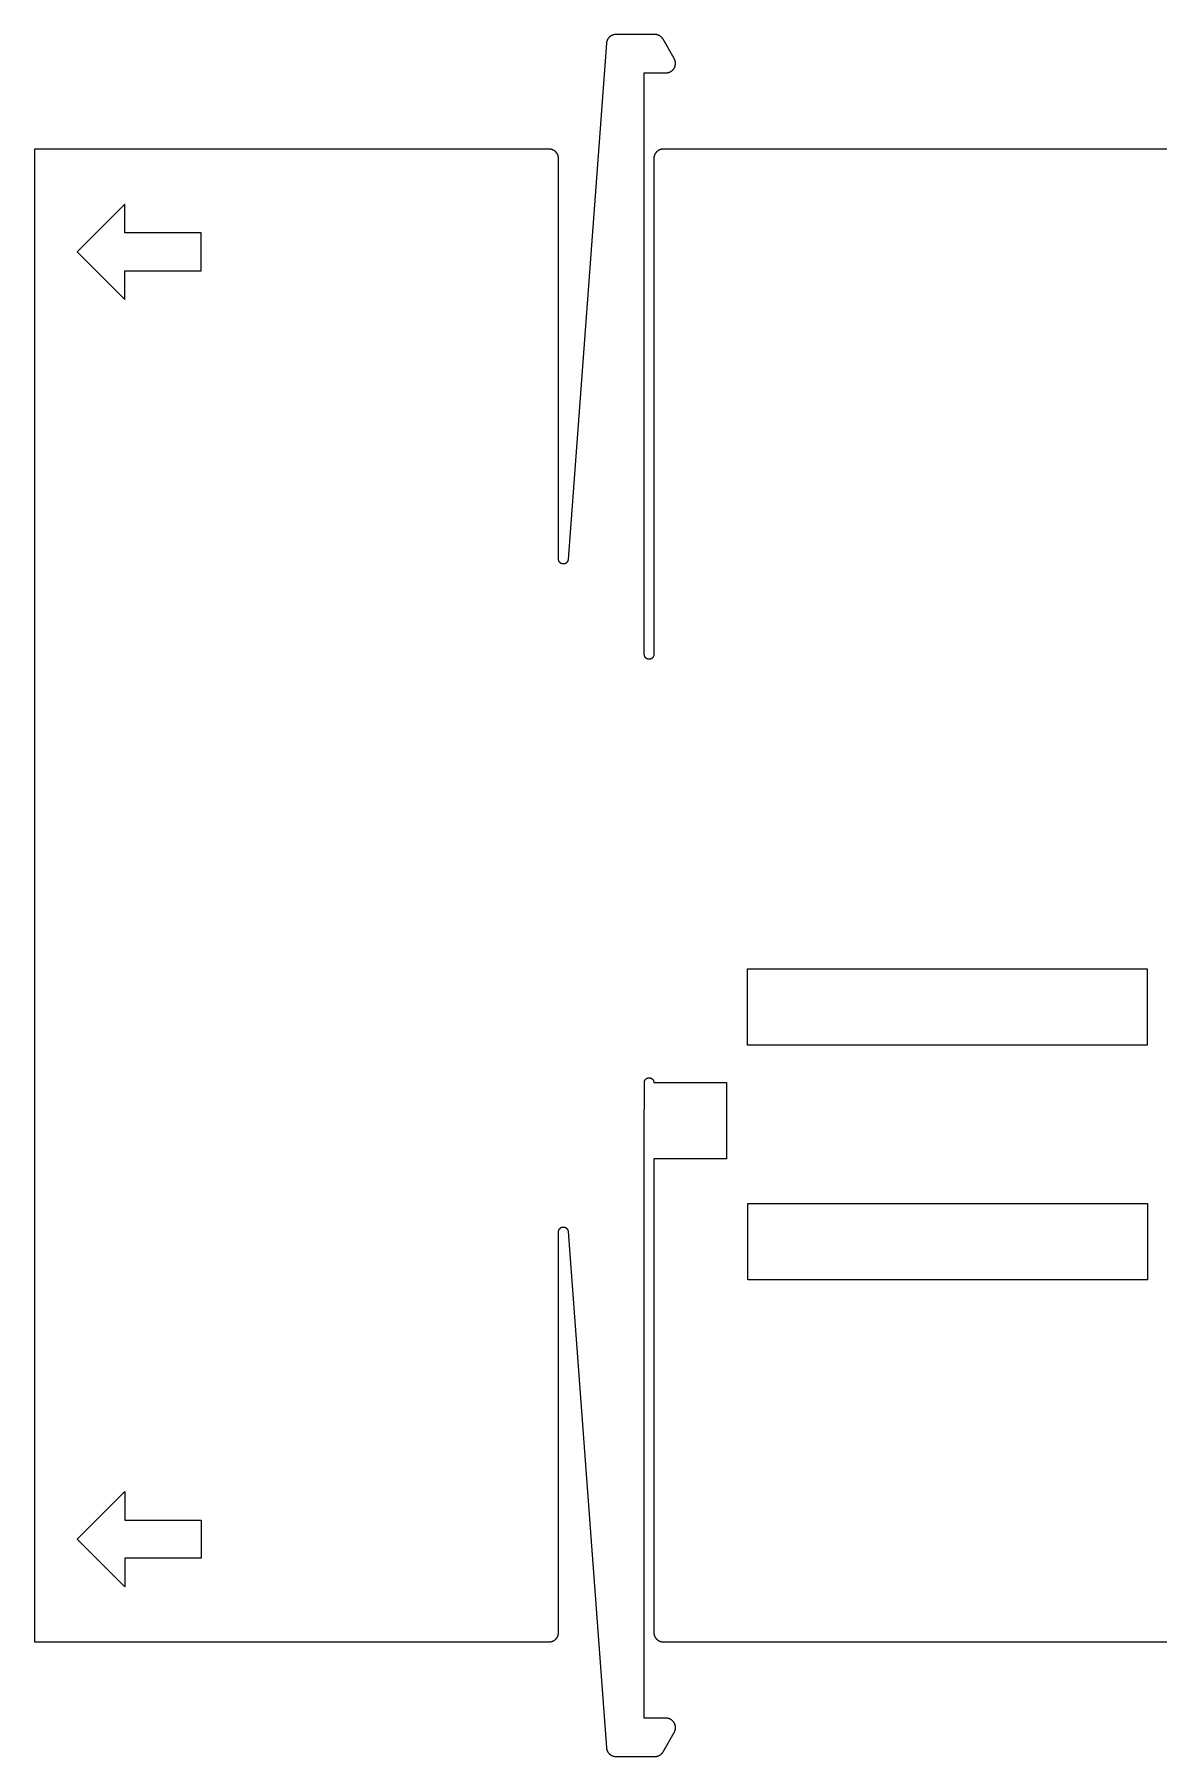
# Model space of a CAD drawing. Header units: millimetres. Extents: x 3578 to 3719, y 1283 to 1373.
# Drawn here: x 3578.5 to 3637.5, y 1283 to 1373.3 of the extents above; entities that cross this region are included whole.
import ezdxf

# ---------------------------------------------------------------- set-up
doc = ezdxf.new("R2010")
doc.units = ezdxf.units.MM
doc.header["$MEASUREMENT"] = 0
for name, color, linetype, true_color in [('Laser$LaserCut1', 1, 'Continuous', 0xff0000), ('Laser$LaserCut2', 3, 'Continuous', 0x00ff00), ('Laser$LaserEngrave', 4, 'Continuous', 0x00ffff)]:
    doc.layers.add(name, color=color, linetype=linetype, true_color=true_color)

msp = doc.modelspace()

# ---------------------------------------------------------------- linework, layer by layer
at = {"layer": 'Laser$LaserCut1'}
for points in [[(3608.989, 1373.343), (3608.971, 1373.342), (3608.954, 1373.341), (3608.936, 1373.34), (3608.919, 1373.338), (3608.902, 1373.335), (3608.885, 1373.332), (3608.868, 1373.328), (3608.851, 1373.323), (3608.834, 1373.318), (3608.818, 1373.313), (3608.802, 1373.306), (3608.786, 1373.3), (3608.77, 1373.292), (3608.754, 1373.284), (3608.739, 1373.276), (3608.724, 1373.267), (3608.71, 1373.258), (3608.695, 1373.248), (3608.681, 1373.237), (3608.668, 1373.226), (3608.655, 1373.215), (3608.642, 1373.203), (3608.63, 1373.191), (3608.618, 1373.178), (3608.606, 1373.165), (3608.595, 1373.151), (3608.585, 1373.138), (3608.575, 1373.123), (3608.565, 1373.109), (3608.556, 1373.094), (3608.548, 1373.079), (3608.54, 1373.063), (3608.532, 1373.047), (3608.526, 1373.032), (3608.519, 1373.015), (3608.514, 1372.999), (3608.508, 1372.982), (3608.504, 1372.965), (3608.5, 1372.948), (3608.497, 1372.931), (3608.494, 1372.914), (3608.492, 1372.897), (3608.49, 1372.88)], [(3611.024, 1373.343), (3608.989, 1373.343)], [(3611.457, 1373.093), (3611.449, 1373.107), (3611.44, 1373.121), (3611.43, 1373.135), (3611.42, 1373.149), (3611.409, 1373.162), (3611.398, 1373.175), (3611.387, 1373.187), (3611.375, 1373.199), (3611.363, 1373.211), (3611.35, 1373.222), (3611.337, 1373.233), (3611.324, 1373.243), (3611.31, 1373.253), (3611.296, 1373.262), (3611.282, 1373.271), (3611.267, 1373.28), (3611.252, 1373.288), (3611.237, 1373.295), (3611.222, 1373.302), (3611.206, 1373.308), (3611.19, 1373.314), (3611.174, 1373.32), (3611.158, 1373.324), (3611.141, 1373.329), (3611.125, 1373.332), (3611.108, 1373.335), (3611.092, 1373.338), (3611.075, 1373.34), (3611.058, 1373.341), (3611.041, 1373.342), (3611.024, 1373.343)], [(3608.49, 1372.88), (3606.475, 1345.795)], [(3612.043, 1372.078), (3611.457, 1373.093)], [(3611.61, 1371.328), (3611.627, 1371.329), (3611.644, 1371.33), (3611.661, 1371.331), (3611.678, 1371.333), (3611.695, 1371.336), (3611.712, 1371.339), (3611.729, 1371.343), (3611.745, 1371.347), (3611.762, 1371.352), (3611.778, 1371.358), (3611.794, 1371.364), (3611.81, 1371.37), (3611.826, 1371.377), (3611.841, 1371.385), (3611.856, 1371.393), (3611.871, 1371.402), (3611.885, 1371.411), (3611.9, 1371.421), (3611.913, 1371.431), (3611.927, 1371.442), (3611.94, 1371.453), (3611.953, 1371.464), (3611.965, 1371.476), (3611.977, 1371.489), (3611.988, 1371.502), (3611.999, 1371.515), (3612.01, 1371.528), (3612.02, 1371.542), (3612.029, 1371.556), (3612.039, 1371.571), (3612.047, 1371.586), (3612.055, 1371.601), (3612.063, 1371.616), (3612.07, 1371.632), (3612.076, 1371.648), (3612.082, 1371.664), (3612.087, 1371.68), (3612.092, 1371.697), (3612.096, 1371.714), (3612.1, 1371.73), (3612.103, 1371.747), (3612.106, 1371.764), (3612.108, 1371.781), (3612.109, 1371.798), (3612.11, 1371.816), (3612.11, 1371.833), (3612.109, 1371.85), (3612.108, 1371.867), (3612.107, 1371.884), (3612.105, 1371.901), (3612.102, 1371.918), (3612.098, 1371.935), (3612.094, 1371.952), (3612.09, 1371.968), (3612.085, 1371.985), (3612.079, 1372.001), (3612.073, 1372.017), (3612.066, 1372.033), (3612.059, 1372.048), (3612.051, 1372.063), (3612.043, 1372.078)], [(3610.476, 1340.814), (3610.476, 1371.328)], [(3610.476, 1371.328), (3611.61, 1371.328)], [(3605.476, 1367.328), (3578.476, 1367.328)], [(3578.476, 1367.328), (3578.476, 1289.018)], [(3605.976, 1366.828), (3605.976, 1366.846), (3605.975, 1366.863), (3605.973, 1366.88), (3605.971, 1366.897), (3605.969, 1366.913), (3605.965, 1366.93), (3605.962, 1366.947), (3605.957, 1366.963), (3605.952, 1366.98), (3605.947, 1366.996), (3605.941, 1367.012), (3605.934, 1367.028), (3605.927, 1367.043), (3605.92, 1367.058), (3605.912, 1367.074), (3605.903, 1367.088), (3605.894, 1367.103), (3605.884, 1367.117), (3605.874, 1367.131), (3605.864, 1367.144), (3605.853, 1367.157), (3605.841, 1367.17), (3605.829, 1367.182), (3605.817, 1367.194), (3605.804, 1367.205), (3605.791, 1367.216), (3605.778, 1367.227), (3605.764, 1367.237), (3605.75, 1367.247), (3605.736, 1367.256), (3605.721, 1367.264), (3605.706, 1367.272), (3605.691, 1367.28), (3605.675, 1367.287), (3605.659, 1367.294), (3605.643, 1367.3), (3605.627, 1367.305), (3605.611, 1367.31), (3605.594, 1367.314), (3605.578, 1367.318), (3605.561, 1367.321), (3605.544, 1367.324), (3605.527, 1367.326), (3605.51, 1367.327), (3605.493, 1367.328), (3605.476, 1367.328)], [(3605.976, 1345.814), (3605.976, 1366.828)], [(3611.476, 1367.328), (3611.459, 1367.328), (3611.442, 1367.327), (3611.425, 1367.326), (3611.408, 1367.324), (3611.391, 1367.321), (3611.374, 1367.318), (3611.358, 1367.314), (3611.341, 1367.31), (3611.325, 1367.305), (3611.308, 1367.3), (3611.292, 1367.294), (3611.277, 1367.287), (3611.261, 1367.28), (3611.246, 1367.272), (3611.231, 1367.264), (3611.216, 1367.256), (3611.202, 1367.247), (3611.188, 1367.237), (3611.174, 1367.227), (3611.16, 1367.216), (3611.147, 1367.205), (3611.135, 1367.194), (3611.122, 1367.182), (3611.11, 1367.17), (3611.099, 1367.157), (3611.088, 1367.144), (3611.077, 1367.131), (3611.067, 1367.117), (3611.058, 1367.103), (3611.049, 1367.088), (3611.04, 1367.074), (3611.032, 1367.058), (3611.024, 1367.043), (3611.017, 1367.028), (3611.011, 1367.012), (3611.005, 1366.996), (3610.999, 1366.98), (3610.994, 1366.963), (3610.99, 1366.947), (3610.986, 1366.93), (3610.983, 1366.913), (3610.981, 1366.897), (3610.979, 1366.88), (3610.977, 1366.863), (3610.976, 1366.846), (3610.976, 1366.828)], [(3610.976, 1366.828), (3610.976, 1340.814)], [(3685.869, 1367.328), (3611.476, 1367.328)], [(3606.475, 1345.795), (3606.474, 1345.787), (3606.473, 1345.778), (3606.472, 1345.769), (3606.47, 1345.761), (3606.468, 1345.752), (3606.466, 1345.744), (3606.463, 1345.736), (3606.46, 1345.727), (3606.457, 1345.719), (3606.454, 1345.711), (3606.45, 1345.703), (3606.446, 1345.696), (3606.442, 1345.688), (3606.437, 1345.681), (3606.433, 1345.673), (3606.428, 1345.666), (3606.422, 1345.659), (3606.417, 1345.652), (3606.411, 1345.646), (3606.405, 1345.64), (3606.399, 1345.633), (3606.393, 1345.628), (3606.386, 1345.622), (3606.379, 1345.616), (3606.372, 1345.611), (3606.365, 1345.606), (3606.358, 1345.601), (3606.35, 1345.597), (3606.343, 1345.593), (3606.335, 1345.589), (3606.327, 1345.585), (3606.319, 1345.582), (3606.311, 1345.579), (3606.302, 1345.576), (3606.294, 1345.573), (3606.286, 1345.571), (3606.277, 1345.569), (3606.269, 1345.568), (3606.26, 1345.566), (3606.251, 1345.565), (3606.243, 1345.564), (3606.234, 1345.564), (3606.225, 1345.564), (3606.217, 1345.564), (3606.208, 1345.564), (3606.199, 1345.565), (3606.191, 1345.566), (3606.182, 1345.568), (3606.173, 1345.569), (3606.165, 1345.571), (3606.157, 1345.574), (3606.148, 1345.576), (3606.14, 1345.579), (3606.132, 1345.582), (3606.124, 1345.586), (3606.116, 1345.589), (3606.108, 1345.593), (3606.101, 1345.598), (3606.093, 1345.602), (3606.086, 1345.607), (3606.079, 1345.612), (3606.072, 1345.617), (3606.065, 1345.623), (3606.058, 1345.628), (3606.052, 1345.634), (3606.046, 1345.64), (3606.04, 1345.647), (3606.034, 1345.653), (3606.029, 1345.66), (3606.024, 1345.667), (3606.019, 1345.674), (3606.014, 1345.682), (3606.009, 1345.689), (3606.005, 1345.697), (3606.001, 1345.704), (3605.997, 1345.712), (3605.994, 1345.72), (3605.991, 1345.728), (3605.988, 1345.737), (3605.986, 1345.745), (3605.983, 1345.753), (3605.981, 1345.762), (3605.98, 1345.77), (3605.978, 1345.779), (3605.977, 1345.788), (3605.976, 1345.796), (3605.976, 1345.805), (3605.976, 1345.814)], [(3610.976, 1340.814), (3610.976, 1340.808), (3610.976, 1340.803), (3610.975, 1340.797), (3610.975, 1340.791), (3610.974, 1340.786), (3610.974, 1340.78), (3610.973, 1340.774), (3610.972, 1340.768), (3610.971, 1340.763), (3610.969, 1340.757), (3610.968, 1340.751), (3610.966, 1340.745), (3610.964, 1340.739), (3610.963, 1340.733), (3610.961, 1340.728), (3610.958, 1340.722), (3610.956, 1340.716), (3610.953, 1340.71), (3610.951, 1340.705), (3610.948, 1340.699), (3610.945, 1340.693), (3610.942, 1340.688), (3610.939, 1340.682), (3610.935, 1340.677), (3610.932, 1340.672), (3610.928, 1340.666), (3610.924, 1340.661), (3610.92, 1340.656), (3610.916, 1340.651), (3610.912, 1340.646), (3610.907, 1340.642), (3610.903, 1340.637), (3610.898, 1340.633), (3610.893, 1340.628), (3610.888, 1340.624), (3610.883, 1340.62), (3610.878, 1340.616), (3610.873, 1340.612), (3610.868, 1340.608), (3610.863, 1340.605), (3610.857, 1340.601), (3610.852, 1340.598), (3610.846, 1340.595), (3610.841, 1340.592), (3610.835, 1340.589), (3610.829, 1340.586), (3610.824, 1340.584), (3610.818, 1340.581), (3610.812, 1340.579), (3610.806, 1340.577), (3610.801, 1340.575), (3610.795, 1340.573), (3610.789, 1340.572), (3610.783, 1340.57), (3610.777, 1340.569), (3610.771, 1340.568), (3610.766, 1340.567), (3610.76, 1340.566), (3610.754, 1340.565), (3610.748, 1340.565), (3610.743, 1340.564), (3610.737, 1340.564), (3610.731, 1340.564), (3610.726, 1340.564), (3610.72, 1340.564), (3610.715, 1340.564), (3610.709, 1340.564), (3610.703, 1340.565), (3610.698, 1340.565), (3610.692, 1340.566), (3610.686, 1340.567), (3610.68, 1340.568), (3610.675, 1340.569), (3610.669, 1340.57), (3610.663, 1340.572), (3610.657, 1340.573), (3610.651, 1340.575), (3610.645, 1340.577), (3610.64, 1340.579), (3610.634, 1340.581), (3610.628, 1340.584), (3610.622, 1340.586), (3610.617, 1340.589), (3610.611, 1340.592), (3610.605, 1340.595), (3610.6, 1340.598), (3610.594, 1340.601), (3610.589, 1340.605), (3610.584, 1340.608), (3610.579, 1340.612), (3610.573, 1340.616), (3610.568, 1340.62), (3610.563, 1340.624), (3610.558, 1340.628), (3610.554, 1340.633), (3610.549, 1340.637), (3610.545, 1340.642), (3610.54, 1340.646), (3610.536, 1340.651), (3610.532, 1340.656), (3610.528, 1340.661), (3610.524, 1340.666), (3610.52, 1340.672), (3610.517, 1340.677), (3610.513, 1340.682), (3610.51, 1340.688), (3610.507, 1340.693), (3610.504, 1340.699), (3610.501, 1340.705), (3610.498, 1340.71), (3610.496, 1340.716), (3610.493, 1340.722), (3610.491, 1340.728), (3610.489, 1340.733), (3610.487, 1340.739), (3610.486, 1340.745), (3610.484, 1340.751), (3610.483, 1340.757), (3610.481, 1340.763), (3610.48, 1340.768), (3610.479, 1340.774), (3610.478, 1340.78), (3610.477, 1340.786), (3610.477, 1340.791), (3610.476, 1340.797), (3610.476, 1340.803), (3610.476, 1340.808), (3610.476, 1340.814)], [(3610.476, 1315.545), (3610.477, 1318.36)], [(3610.477, 1318.36), (3610.477, 1318.369), (3610.477, 1318.378), (3610.478, 1318.386), (3610.479, 1318.395), (3610.48, 1318.403), (3610.482, 1318.412), (3610.484, 1318.42), (3610.486, 1318.429), (3610.489, 1318.437), (3610.492, 1318.445), (3610.495, 1318.453), (3610.498, 1318.461), (3610.502, 1318.469), (3610.505, 1318.477), (3610.51, 1318.484), (3610.514, 1318.492), (3610.519, 1318.499), (3610.523, 1318.506), (3610.529, 1318.513), (3610.534, 1318.52), (3610.54, 1318.526), (3610.545, 1318.532), (3610.551, 1318.539), (3610.558, 1318.545), (3610.564, 1318.55), (3610.571, 1318.556), (3610.578, 1318.561), (3610.585, 1318.566), (3610.592, 1318.571), (3610.599, 1318.575), (3610.607, 1318.58), (3610.614, 1318.584), (3610.622, 1318.587), (3610.63, 1318.591), (3610.638, 1318.594), (3610.646, 1318.597), (3610.654, 1318.6), (3610.663, 1318.602), (3610.671, 1318.604), (3610.68, 1318.606), (3610.688, 1318.607), (3610.697, 1318.609), (3610.705, 1318.609), (3610.714, 1318.61), (3610.722, 1318.61), (3610.731, 1318.61), (3610.74, 1318.61), (3610.748, 1318.609), (3610.757, 1318.609), (3610.765, 1318.607), (3610.774, 1318.606), (3610.782, 1318.604), (3610.791, 1318.602), (3610.799, 1318.6), (3610.807, 1318.597), (3610.815, 1318.594), (3610.823, 1318.591), (3610.831, 1318.587), (3610.839, 1318.584), (3610.847, 1318.58), (3610.854, 1318.575), (3610.862, 1318.571), (3610.869, 1318.566), (3610.876, 1318.561), (3610.883, 1318.556), (3610.889, 1318.55), (3610.896, 1318.545), (3610.902, 1318.539), (3610.908, 1318.532), (3610.914, 1318.526), (3610.919, 1318.52), (3610.925, 1318.513), (3610.93, 1318.506), (3610.935, 1318.499), (3610.939, 1318.491), (3610.944, 1318.484), (3610.948, 1318.476), (3610.952, 1318.469), (3610.955, 1318.461), (3610.959, 1318.453), (3610.962, 1318.445), (3610.965, 1318.437), (3610.967, 1318.428), (3610.969, 1318.42), (3610.971, 1318.412), (3610.973, 1318.403), (3610.974, 1318.395), (3610.975, 1318.386), (3610.976, 1318.378), (3610.976, 1318.369), (3610.977, 1318.36)], [(3610.977, 1318.36), (3614.791, 1318.359)], [(3614.791, 1318.359), (3614.79, 1314.359)], [(3610.476, 1315.533), (3610.476, 1315.545)], [(3610.476, 1285.018), (3610.476, 1315.533)], [(3614.79, 1314.359), (3610.976, 1314.36)], [(3610.976, 1314.36), (3610.976, 1289.518)], [(3605.976, 1310.533), (3605.976, 1310.542), (3605.976, 1310.55), (3605.977, 1310.559), (3605.978, 1310.568), (3605.98, 1310.576), (3605.981, 1310.585), (3605.983, 1310.593), (3605.986, 1310.602), (3605.988, 1310.61), (3605.991, 1310.618), (3605.994, 1310.627), (3605.997, 1310.635), (3606.001, 1310.643), (3606.005, 1310.65), (3606.009, 1310.658), (3606.014, 1310.665), (3606.019, 1310.673), (3606.024, 1310.68), (3606.029, 1310.687), (3606.034, 1310.694), (3606.04, 1310.7), (3606.046, 1310.707), (3606.052, 1310.713), (3606.058, 1310.719), (3606.065, 1310.724), (3606.072, 1310.73), (3606.079, 1310.735), (3606.086, 1310.74), (3606.093, 1310.745), (3606.101, 1310.749), (3606.108, 1310.754), (3606.116, 1310.758), (3606.124, 1310.761), (3606.132, 1310.765), (3606.14, 1310.768), (3606.148, 1310.771), (3606.157, 1310.773), (3606.165, 1310.776), (3606.173, 1310.777), (3606.182, 1310.779), (3606.191, 1310.781), (3606.199, 1310.782), (3606.208, 1310.782), (3606.217, 1310.783), (3606.225, 1310.783), (3606.234, 1310.783), (3606.243, 1310.782), (3606.251, 1310.782), (3606.26, 1310.781), (3606.269, 1310.779), (3606.277, 1310.778), (3606.286, 1310.776), (3606.294, 1310.774), (3606.302, 1310.771), (3606.311, 1310.768), (3606.319, 1310.765), (3606.327, 1310.762), (3606.335, 1310.758), (3606.343, 1310.754), (3606.35, 1310.75), (3606.358, 1310.745), (3606.365, 1310.741), (3606.372, 1310.736), (3606.379, 1310.731), (3606.386, 1310.725), (3606.393, 1310.719), (3606.399, 1310.713), (3606.405, 1310.707), (3606.411, 1310.701), (3606.417, 1310.694), (3606.422, 1310.688), (3606.428, 1310.681), (3606.433, 1310.674), (3606.437, 1310.666), (3606.442, 1310.659), (3606.446, 1310.651), (3606.45, 1310.644), (3606.454, 1310.636), (3606.457, 1310.628), (3606.46, 1310.62), (3606.463, 1310.611), (3606.466, 1310.603), (3606.468, 1310.595), (3606.47, 1310.586), (3606.472, 1310.578), (3606.473, 1310.569), (3606.474, 1310.56), (3606.475, 1310.552)], [(3605.976, 1289.518), (3605.976, 1310.533)], [(3606.475, 1310.552), (3608.49, 1283.467)], [(3605.476, 1289.018), (3605.493, 1289.019), (3605.51, 1289.02), (3605.527, 1289.021), (3605.544, 1289.023), (3605.561, 1289.026), (3605.578, 1289.029), (3605.594, 1289.033), (3605.611, 1289.037), (3605.627, 1289.042), (3605.643, 1289.047), (3605.659, 1289.053), (3605.675, 1289.06), (3605.691, 1289.067), (3605.706, 1289.075), (3605.721, 1289.083), (3605.736, 1289.091), (3605.75, 1289.1), (3605.764, 1289.11), (3605.778, 1289.12), (3605.791, 1289.131), (3605.804, 1289.142), (3605.817, 1289.153), (3605.829, 1289.165), (3605.841, 1289.177), (3605.853, 1289.19), (3605.864, 1289.203), (3605.874, 1289.216), (3605.884, 1289.23), (3605.894, 1289.244), (3605.903, 1289.259), (3605.912, 1289.273), (3605.92, 1289.288), (3605.927, 1289.304), (3605.934, 1289.319), (3605.941, 1289.335), (3605.947, 1289.351), (3605.952, 1289.367), (3605.957, 1289.384), (3605.962, 1289.4), (3605.965, 1289.417), (3605.969, 1289.433), (3605.971, 1289.45), (3605.973, 1289.467), (3605.975, 1289.484), (3605.976, 1289.501), (3605.976, 1289.518)], [(3610.976, 1289.518), (3610.976, 1289.501), (3610.977, 1289.484), (3610.979, 1289.467), (3610.981, 1289.45), (3610.983, 1289.433), (3610.986, 1289.417), (3610.99, 1289.4), (3610.994, 1289.384), (3610.999, 1289.367), (3611.005, 1289.351), (3611.011, 1289.335), (3611.017, 1289.319), (3611.024, 1289.304), (3611.032, 1289.288), (3611.04, 1289.273), (3611.049, 1289.259), (3611.058, 1289.244), (3611.067, 1289.23), (3611.077, 1289.216), (3611.088, 1289.203), (3611.099, 1289.19), (3611.11, 1289.177), (3611.122, 1289.165), (3611.135, 1289.153), (3611.147, 1289.142), (3611.16, 1289.131), (3611.174, 1289.12), (3611.188, 1289.11), (3611.202, 1289.1), (3611.216, 1289.091), (3611.231, 1289.083), (3611.246, 1289.075), (3611.261, 1289.067), (3611.277, 1289.06), (3611.292, 1289.053), (3611.308, 1289.047), (3611.325, 1289.042), (3611.341, 1289.037), (3611.358, 1289.033), (3611.374, 1289.029), (3611.391, 1289.026), (3611.408, 1289.023), (3611.425, 1289.021), (3611.442, 1289.02), (3611.459, 1289.019), (3611.476, 1289.018)], [(3578.476, 1289.018), (3605.476, 1289.018)], [(3611.476, 1289.018), (3677.449, 1289.018)], [(3611.61, 1285.018), (3610.476, 1285.018)], [(3612.043, 1284.268), (3612.051, 1284.283), (3612.059, 1284.299), (3612.066, 1284.314), (3612.073, 1284.33), (3612.079, 1284.346), (3612.085, 1284.362), (3612.09, 1284.379), (3612.094, 1284.395), (3612.098, 1284.412), (3612.102, 1284.429), (3612.105, 1284.446), (3612.107, 1284.463), (3612.108, 1284.48), (3612.109, 1284.497), (3612.11, 1284.514), (3612.11, 1284.531), (3612.109, 1284.548), (3612.108, 1284.566), (3612.106, 1284.583), (3612.103, 1284.6), (3612.1, 1284.617), (3612.096, 1284.633), (3612.092, 1284.65), (3612.087, 1284.666), (3612.082, 1284.683), (3612.076, 1284.699), (3612.07, 1284.715), (3612.063, 1284.73), (3612.055, 1284.746), (3612.047, 1284.761), (3612.039, 1284.776), (3612.029, 1284.79), (3612.02, 1284.805), (3612.01, 1284.819), (3611.999, 1284.832), (3611.988, 1284.845), (3611.977, 1284.858), (3611.965, 1284.87), (3611.953, 1284.882), (3611.94, 1284.894), (3611.927, 1284.905), (3611.913, 1284.916), (3611.9, 1284.926), (3611.885, 1284.936), (3611.871, 1284.945), (3611.856, 1284.954), (3611.841, 1284.962), (3611.826, 1284.969), (3611.81, 1284.977), (3611.794, 1284.983), (3611.778, 1284.989), (3611.762, 1284.995), (3611.745, 1285), (3611.729, 1285.004), (3611.712, 1285.008), (3611.695, 1285.011), (3611.678, 1285.014), (3611.661, 1285.016), (3611.644, 1285.017), (3611.627, 1285.018), (3611.61, 1285.018)], [(3611.457, 1283.254), (3612.043, 1284.268)], [(3608.49, 1283.467), (3608.492, 1283.45), (3608.494, 1283.433), (3608.497, 1283.415), (3608.5, 1283.398), (3608.504, 1283.381), (3608.508, 1283.365), (3608.514, 1283.348), (3608.519, 1283.332), (3608.526, 1283.315), (3608.532, 1283.299), (3608.54, 1283.284), (3608.548, 1283.268), (3608.556, 1283.253), (3608.565, 1283.238), (3608.575, 1283.224), (3608.585, 1283.209), (3608.595, 1283.195), (3608.606, 1283.182), (3608.618, 1283.169), (3608.63, 1283.156), (3608.642, 1283.144), (3608.655, 1283.132), (3608.668, 1283.121), (3608.681, 1283.11), (3608.695, 1283.099), (3608.71, 1283.089), (3608.724, 1283.08), (3608.739, 1283.071), (3608.754, 1283.063), (3608.77, 1283.055), (3608.786, 1283.047), (3608.802, 1283.041), (3608.818, 1283.034), (3608.834, 1283.029), (3608.851, 1283.024), (3608.868, 1283.019), (3608.885, 1283.015), (3608.902, 1283.012), (3608.919, 1283.009), (3608.936, 1283.007), (3608.954, 1283.006), (3608.971, 1283.005), (3608.989, 1283.004)], [(3608.989, 1283.004), (3611.024, 1283.004)], [(3611.024, 1283.004), (3611.04, 1283.005), (3611.056, 1283.005), (3611.072, 1283.007), (3611.088, 1283.008), (3611.104, 1283.011), (3611.12, 1283.013), (3611.136, 1283.017), (3611.152, 1283.021), (3611.167, 1283.025), (3611.183, 1283.03), (3611.199, 1283.036), (3611.214, 1283.042), (3611.23, 1283.048), (3611.245, 1283.056), (3611.26, 1283.063), (3611.274, 1283.071), (3611.289, 1283.08), (3611.303, 1283.089), (3611.317, 1283.099), (3611.33, 1283.109), (3611.343, 1283.119), (3611.356, 1283.13), (3611.368, 1283.141), (3611.38, 1283.152), (3611.391, 1283.164), (3611.402, 1283.176), (3611.412, 1283.189), (3611.422, 1283.202), (3611.432, 1283.214), (3611.441, 1283.228), (3611.449, 1283.241), (3611.457, 1283.254)]]:
    msp.add_lwpolyline(points, dxfattribs=at)
at = {"layer": 'Laser$LaserCut2'}
for points in [[(3615.888, 1320.327), (3615.888, 1324.327)], [(3615.888, 1324.327), (3636.856, 1324.327)], [(3636.856, 1324.327), (3636.856, 1320.327)], [(3636.856, 1320.327), (3615.888, 1320.327)], [(3615.906, 1308.018), (3615.906, 1312.018)], [(3615.906, 1312.018), (3636.874, 1312.018)], [(3636.874, 1312.018), (3636.874, 1308.018)], [(3636.874, 1308.018), (3615.906, 1308.018)]]:
    msp.add_lwpolyline(points, dxfattribs=at)
at = {"layer": 'Laser$LaserEngrave'}
for points in [[(3583.222, 1364.437), (3580.722, 1361.937)], [(3583.222, 1362.937), (3583.222, 1364.437)], [(3587.222, 1362.937), (3583.222, 1362.937)], [(3587.222, 1360.937), (3587.222, 1362.937)], [(3580.722, 1361.937), (3583.222, 1359.437)], [(3583.222, 1359.437), (3583.222, 1360.937)], [(3583.222, 1360.937), (3587.222, 1360.937)], [(3580.722, 1294.41), (3583.222, 1296.91)], [(3583.222, 1296.91), (3583.222, 1295.41)], [(3583.222, 1295.41), (3587.222, 1295.41)], [(3587.222, 1295.41), (3587.222, 1293.41)], [(3583.222, 1291.91), (3580.722, 1294.41)], [(3583.222, 1293.41), (3583.222, 1291.91)], [(3587.222, 1293.41), (3583.222, 1293.41)]]:
    msp.add_lwpolyline(points, dxfattribs=at)

doc.saveas('drawing.dxf')
